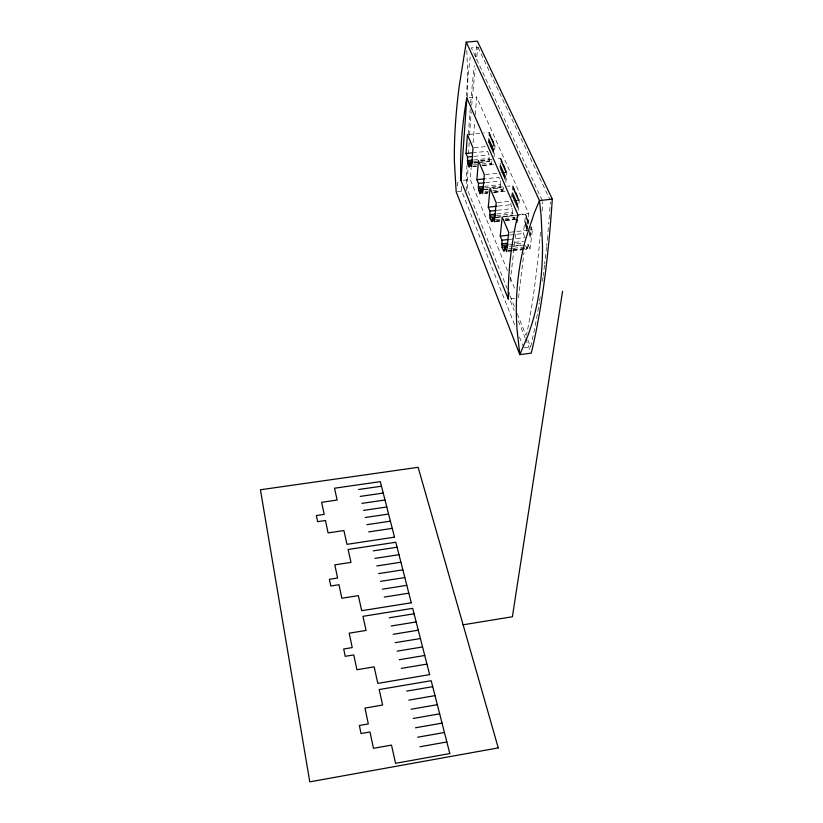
<?xml version="1.0" encoding="UTF-8"?>
<svg xmlns="http://www.w3.org/2000/svg" width="823" height="823" viewBox="0 0 823 823"><rect width="100%" height="100%" fill="white"/><g stroke="black" fill="none" stroke-linecap="round" stroke-linejoin="round"><path stroke-width="0.62" stroke-dasharray="4.12 3.09" d="M461.343 186.523L461.271 190.031L515.229 326.32M542.151 210.966L542.779 201.584M549.682 211.295L550.34 201.913M507.4 270.582L470.272 179.568L471.147 168.139M473.102 142.739L474.758 121.146M475.252 114.798L476.62 97.021L469.264 97.721M488.327 142.482L489.201 132.441L484.366 132.925M488.903 143.109L489.736 133.635M489.356 144.128L490.189 134.643M489.798 145.157L490.642 135.661M481.928 164.075L490.837 163.149L490.683 164.816L489.243 161.483L489.099 154.806L487.555 151.278L473.637 152.708M490.251 146.175L491.094 136.69M490.703 147.204L491.547 137.708M491.146 148.233L492 138.737M491.598 149.261L492.452 139.756M492.051 150.29L492.915 140.784M482.463 165.341L491.382 164.405L491.712 160.804L480.221 162.008M492.514 151.319L493.368 141.813M492.967 152.358L493.831 142.852M493.419 153.387L494.294 143.881M494.026 156.987L495.076 145.65L489.201 132.441M499.88 167.234L500.734 158.397L495.775 158.911M500.363 169.188L501.289 159.641M500.837 170.258L501.763 160.711M493.553 192.263L502.143 191.327L500.631 187.829L500.507 181.05L498.903 177.346L485.447 178.776M501.3 171.328L502.246 161.781M501.773 172.408L502.719 162.851M502.246 173.478L503.192 163.931M502.719 174.558L503.676 165.001M503.203 175.638L504.149 166.081M502.143 191.327L502.308 189.65L490.024 190.977M503.676 176.719L504.633 167.162M504.149 177.809L505.116 168.242M494.273 191.903L502.884 190.977L503.254 187.356L493.389 188.416M504.633 178.889L505.589 169.332M505.106 179.98L506.073 170.412M505.867 182.408L506.896 172.264L500.734 158.397M505.384 220.163L514.18 219.175L512.595 215.492L512.492 208.61L510.805 204.721L511.073 202.18M511.618 197.098L512.852 185.659L507.781 186.214M512.4 196.574L513.439 186.986M512.894 197.705L513.933 188.107M513.387 198.827L514.437 189.228M513.881 199.958L514.931 190.36M514.385 201.09L515.435 191.481M514.879 202.221L515.939 192.613M515.383 203.353L516.443 193.744M514.18 219.175L514.365 217.488L505.569 218.465M515.877 204.495L516.947 194.886M504.9 220.008L514.972 218.877L515.373 215.235L496.444 217.354M516.381 205.637L517.451 196.028M516.885 206.779L517.955 197.16M517.389 207.921L518.469 198.312M510.281 281.384L515.98 231.016M518.181 210.441L519.334 200.256L512.852 185.659M524.652 236.571L523.315 233.495L525.599 214.35L504.674 216.686M525.064 225.379L526.216 215.739M525.578 226.562L526.741 216.922M526.103 227.755L527.265 218.105M526.627 228.938L527.79 219.288M518.49 297.761L523.973 252.455M526.566 231.057L528.695 213.435L476.62 97.021M527.142 230.131L528.315 220.482M528.551 224.082L528.85 221.675L525.599 214.35M513.429 250.007L526.843 248.453L527.049 246.756L527.677 248.217L525.239 248.505M527.677 248.217L528.129 244.565L525.681 244.853M529.251 234.915L529.991 228.887M529.775 236.119L530.979 226.459L532.419 229.72L530.022 248.906L525.105 249.472M530.31 237.322L531.514 227.662M542.234 200.421L471.363 47.888L478.019 47.292L476.826 56.376A804.184 309.458 79.6 0 0 476.373 60.048M457.259 185.926L458.555 178.93M523.757 347.841L530.619 346.956L532.286 339.724A496.176 101.023 86.5 0 0 539.281 302.741M510.836 298.698L515.939 298.08M514.941 242.363L523.449 241.386M509.55 244.709L522.934 243.166M509.365 246.406L522.739 244.863M513.429 246.262L524.457 244.987M508.737 248.875L512.4 248.453M513.624 248.309L524.611 247.034M508.13 250.49L511.793 250.058M513.017 249.925L524.014 248.649M508.552 250.573L512.215 250.151M507.894 251.478L511.577 251.046M512.811 250.902L523.87 249.616M509.982 232.261L528.685 230.142M529.93 229.998L532.419 229.72M509.962 235.018L523.315 233.495M509.262 239.411L525.105 237.6M495.497 219.597L500.538 219.031M496.084 220.996L499.859 220.564M495.333 221.284L500.363 220.718M495.631 221.778L499.438 221.346M505.764 220.636L515.908 219.504M498.285 206.1L510.805 204.721M497.431 210.277L512.492 208.61M497.071 213.918L512.101 212.252M496.475 215.616L512.78 213.805M519.046 214.505L528.695 213.435M496.31 217.313L512.595 215.492M484.438 192.973L488.121 192.572M484.963 193.189L487.411 192.921M485.159 193.415L487.627 193.148M493.821 192.479L504.952 191.275L503.254 187.356M497.431 202.653L513.254 200.925M514.468 200.791L519.334 200.256M485.786 182.624L500.507 181.05M484.243 186.368L500.158 184.671M484.87 187.86L500.796 186.152M457.423 191.615L462.454 191.07M491.29 187.983L506.505 186.348M483.523 189.475L488.451 188.951M484.726 189.547L488.389 189.146M493.286 188.621L500.631 187.829M485.107 191.512L488.8 191.111M485.58 174.517L500.631 172.933M501.886 172.799L506.896 172.264M463.318 180.309L470.272 179.568M473.863 156.38L489.099 154.806M473.575 159.971L488.78 158.397M480.91 160.454L494.541 159.034M474.171 161.39L479.243 160.866M480.509 160.732L489.387 159.816M473.842 162.666L478.945 162.141M474.038 163.067L479.109 162.543M480.375 162.409L489.243 161.483M473.03 165.001L476.846 164.61M473.554 166.277L476.106 166.009M472.772 166.699L476.712 166.277M482.443 165.68L493.327 164.538L491.712 160.804M474.243 147.77L485.272 146.648M490.169 146.144L495.076 145.65M468.626 134.509L483.152 133.048M478.019 47.292L549.877 199.578M528.129 244.565L530.022 248.906M490.837 163.149L491.382 164.405M502.308 189.65L502.884 190.977M514.365 217.488L514.972 218.877M525.588 245.542L526.843 248.453M510.291 277.67L515.599 290.673M507.297 288.904L467.33 189.383L467.567 180.021A804.184 309.458 79.6 0 1 467.978 167.553M510.157 296.013L514.437 306.67M517.297 313.779L525.856 335.105M527.759 339.848L530.619 346.956M510.373 300.961L514.169 310.446M518.439 321.124L525.084 337.728M525.558 338.911L529.827 349.59M519.498 337.08L522.811 345.444M466.847 50.594L467.793 78.638M549.404 215.04A496.176 101.023 86.5 0 1 548.684 223.918M548.365 227.662A496.176 101.023 86.5 0 1 547.696 235.069M547.583 236.283A496.176 101.023 86.5 0 1 546.637 245.912M546.513 247.106A496.176 101.023 86.5 0 1 544.661 263.936M544.507 265.171A496.176 101.023 86.5 0 1 543.159 276.034M543.005 277.217A496.176 101.023 86.5 0 1 542.213 283.071M540.227 296.743A496.176 101.023 86.5 0 1 539.466 301.557M540.516 232.24A496.578 99.007 86.4 0 1 526.535 335.012M468.565 153.86A804.184 309.458 79.6 0 1 469.141 142.667M469.573 135.219A804.184 309.458 79.6 0 1 471.209 111.681M471.713 105.509A804.184 309.458 79.6 0 1 475.355 68.607M466.23 190.658A814.142 314.355 79.6 0 1 466.95 165.526M468.452 134.2A814.142 314.355 79.6 0 1 470.17 109.222M470.663 102.998A814.142 314.355 79.6 0 1 474.305 65.778M475.324 57.137A814.142 314.355 79.6 0 1 476.887 44.833M466.157 96.25A805.419 303.728 79.7 0 1 470.211 56.982M467.803 78.638A449.605 235.604 -64.7 0 1 467.485 97.124"/><path stroke-width="1.23" d="M508.995 292.721L508.285 299.016L461.003 180.556L466.816 97.958L517.842 214.638L517.554 217.159M470.005 163.067L469.738 166.668L469.213 165.402L469.089 167.079L467.711 163.726L467.515 157.028L466.044 153.489L467.413 134.622L473.019 147.903L471.558 166.822L470.005 163.067L472.567 162.8M481.054 189.743L480.745 193.374L480.19 192.037L480.056 193.724L478.605 190.206L478.43 183.406L476.887 179.681L478.43 160.711L484.325 174.651L482.679 193.683L481.054 189.743L483.523 189.475M492.648 217.776L492.308 221.418L491.732 220.019L491.568 221.706L490.045 218.013L489.901 211.11L488.276 207.201L490.014 188.117L496.218 202.787L494.366 221.912L492.648 217.776L495.179 217.488M504.859 247.26L504.468 250.912L503.861 249.441L503.676 251.138L502.081 247.239L501.958 240.244L500.25 236.129L502.205 216.963L508.737 232.405L506.659 251.612L504.859 247.26L507.307 246.972M516.988 222.2L517.266 219.679M562.572 291.249L512.39 616.756L463.102 624.811M466.26 42.138L459.244 86.024A336.34 107.494 -71.5 0 0 454.378 161.061L456.168 191.749L519.817 354.631L531.257 353.139A501.207 102.145 86.5 0 0 552.295 199.145L477.381 41.15L466.26 42.138L539.476 200.555L541.143 216.151L542.522 245.892A393.785 237.425 54.5 0 1 532.172 323.038L528.541 334.076L519.817 354.631L516.978 328.891L516.402 316.022A529.179 371.163 17.6 0 1 525.732 238.896L534.168 213.311L539.476 200.555L552.295 199.145M466.816 97.958L466.106 101.815A565.74 355.351 -40.8 0 0 460.829 177.182L461.003 180.556M517.842 214.638L516.916 218.609A634.152 358.705 -37.4 0 0 508.223 295.601L508.285 299.016M419.987 746.749L446.848 741.965M417.714 737.213L444.42 732.491M415.461 727.789L442.033 723.119M411.037 709.241L437.322 704.694M413.239 718.458L439.657 713.85M408.856 700.126L435.007 695.63M406.706 691.114L432.713 686.68M401.285 668.389L426.942 664.089M399.217 659.727L424.74 655.478M395.143 642.681L420.409 638.535M397.17 651.158L422.559 646.96M393.147 634.296L418.279 630.192M389.207 617.795L414.082 613.783M391.162 626.005L416.171 621.941M384.259 597.076L408.815 593.188M380.504 581.357L404.823 577.551M382.366 589.175L406.809 585.328M376.821 565.946L400.904 562.232M378.652 573.61L402.848 569.855M375.01 558.364L398.98 554.692M373.22 550.854L397.067 547.223M368.694 531.905L392.252 528.376M365.258 517.492L388.59 514.046M366.965 524.663L390.411 521.175M361.883 503.367L384.999 499.993M363.56 510.394L386.779 506.978M358.581 489.51L381.471 486.218M360.217 496.403L383.23 493.07M501.577 243.896L507.647 243.197M502.256 245.552L508.336 244.843M502.081 247.239L506.937 246.684M500.25 236.129L508.748 235.162M501.958 240.244L508.048 239.544M488.276 207.201L497.041 206.234M489.901 211.11L496.176 210.421M489.562 214.752L495.816 214.052M490.21 216.315L495.22 215.76M490.045 218.013L495.055 217.447M478.43 183.406L484.562 182.757M478.132 187.027L483.029 186.502M478.739 188.518L483.646 187.994M478.605 190.206L482.278 189.804M476.887 179.681L484.222 178.91M467.515 157.028L472.587 156.504M467.248 160.629L472.309 160.104M467.834 162.049L472.906 161.524M467.711 163.726L470.242 163.458M466.044 153.489L472.371 152.831M449.811 753.559L395.554 763.312L391.511 745.103L373.447 748.313L370.011 731.976L361.03 733.55L359.384 725.485L368.313 723.931L364.98 708.078L382.623 705.044L379.187 689.551L431.19 680.714L449.811 753.559M498.254 747.901L309.777 781.85L260.428 489.767L418.135 467.31L498.254 747.901M429.627 674.613L377.819 683.378L374.156 666.856L356.904 669.737L353.777 654.902L345.207 656.322L343.705 648.987L352.234 647.588L349.199 633.165L366.07 630.428L362.943 616.324L412.693 608.351L429.627 674.613M411.274 602.786L361.698 610.697L358.355 595.636L341.843 598.239L338.994 584.711L330.784 585.986L329.416 579.299L337.595 578.034L334.817 564.856L350.979 562.376L348.108 549.476L395.801 542.254L411.274 602.786M394.495 537.162L346.967 544.332L343.911 530.547L328.089 532.903L325.476 520.506L317.606 521.669L316.351 515.537L324.19 514.385L321.639 502.308L337.152 500.055L334.519 488.214L380.308 481.64L394.495 537.162"/></g></svg>
